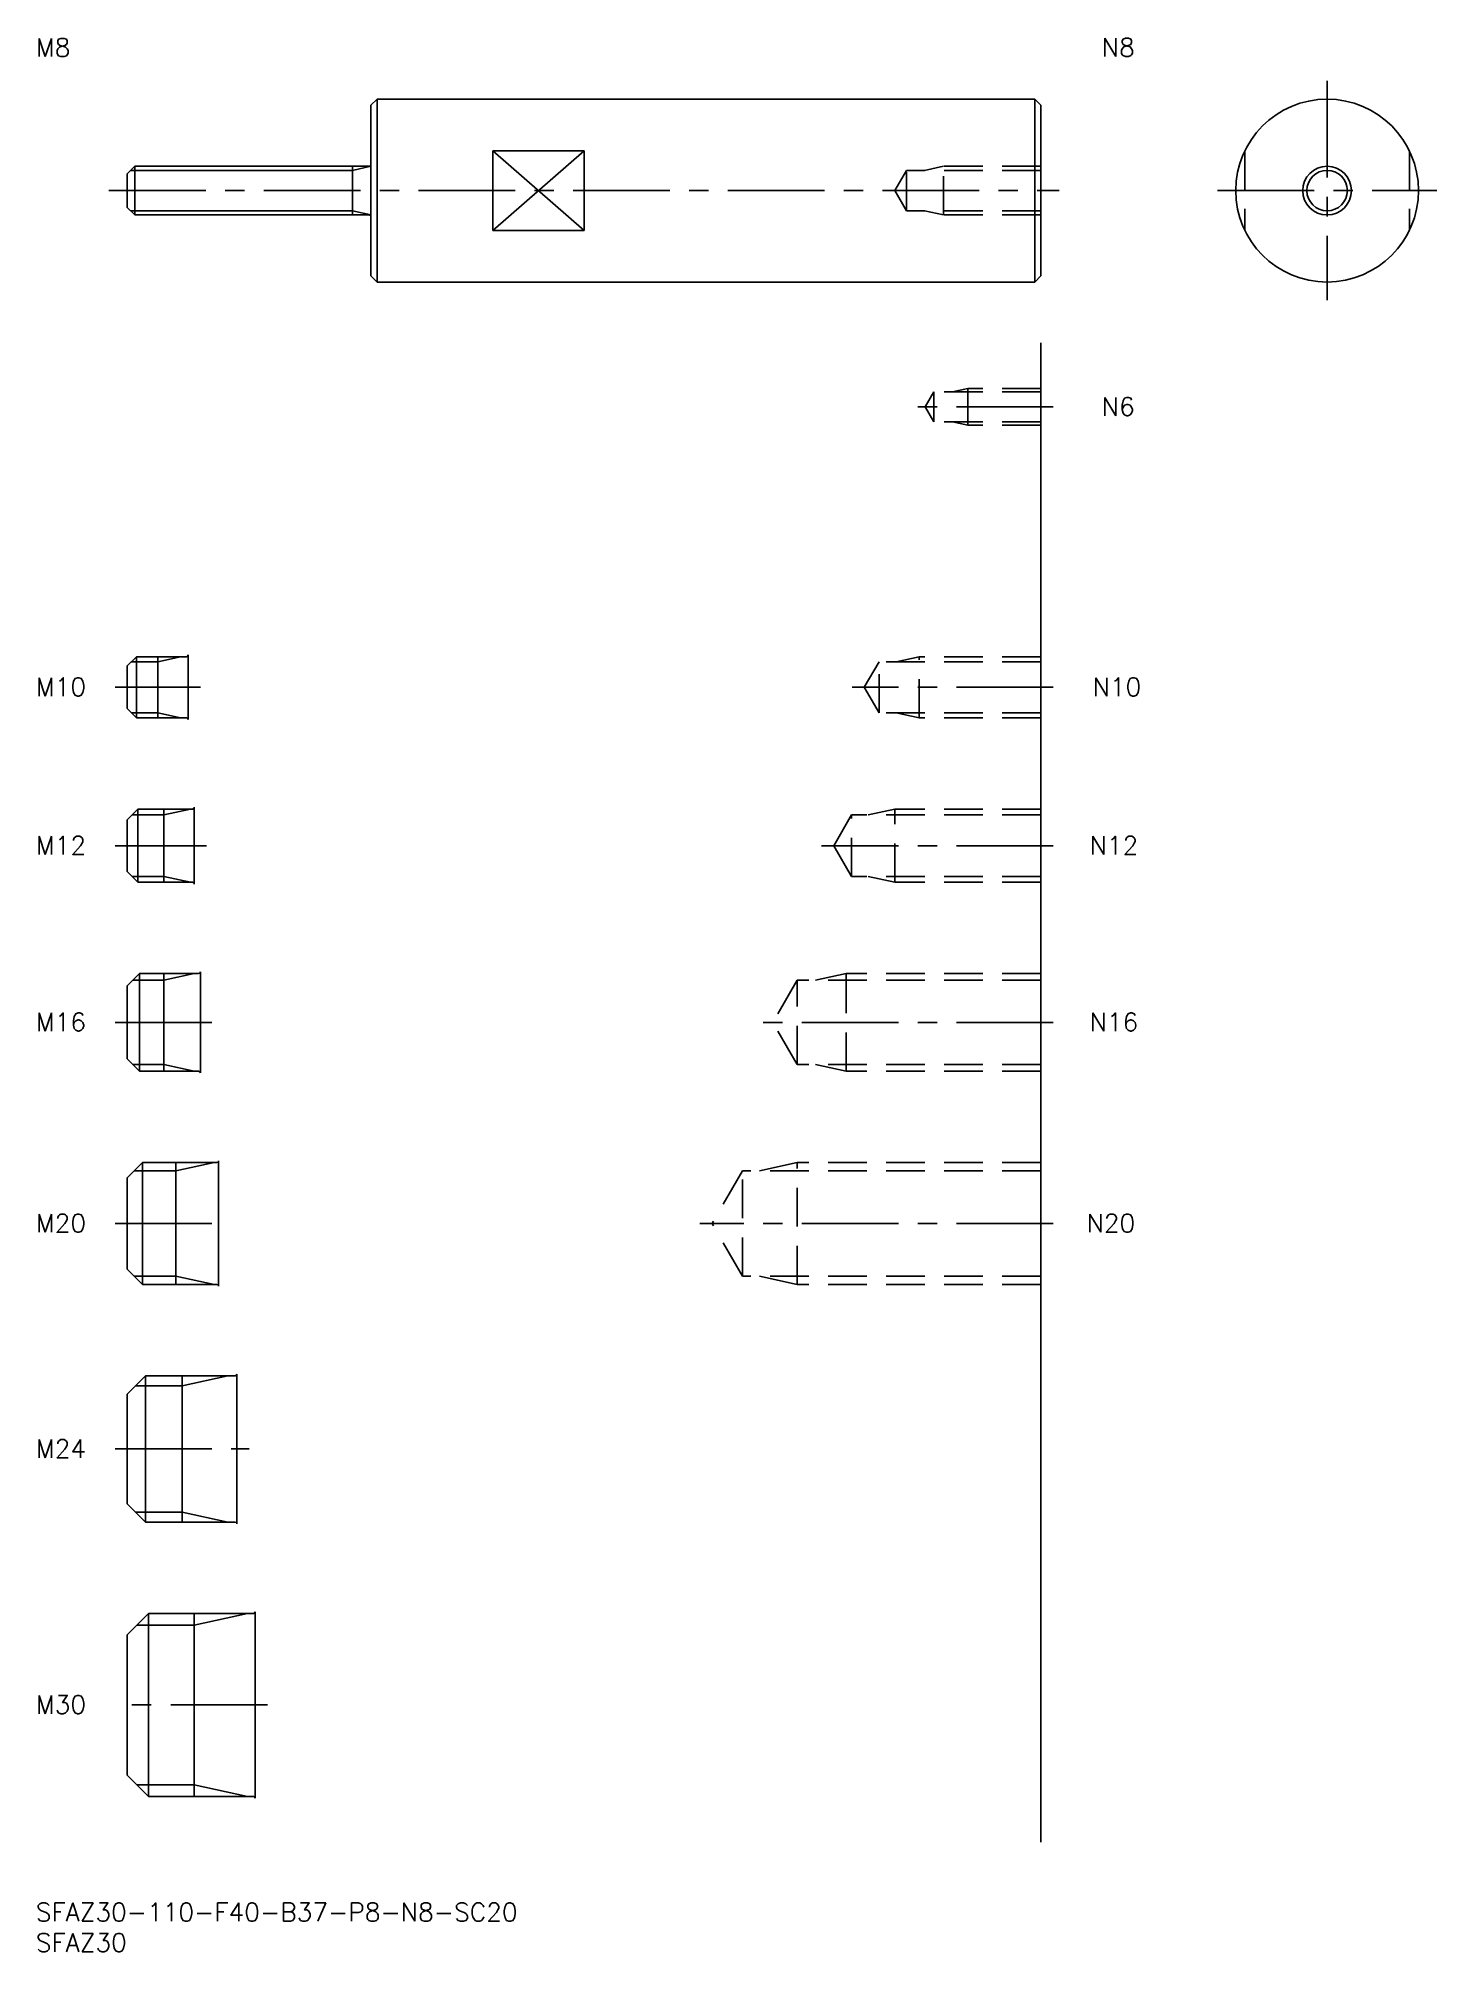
# Model space of a CAD drawing. Extents: x 0 to 230, y -8 to 306.
import ezdxf

# ---------------------------------------------------------------- set-up
doc = ezdxf.new("R2010")
doc.units = 0
doc.header["$LTSCALE"] = 0.5
doc.linetypes.add('CENTER', pattern=[50.8, 31.75, -6.35, 6.35, -6.35])
doc.linetypes.add('DASHED', pattern=[19.05, 12.7, -6.35])
for name, color, linetype in [('MSM_CENTER', 1, 'CENTER'), ('MSM_CONTINUOUS', 7, 'CONTINUOUS'), ('MSM_DASHED', 4, 'DASHED'), ('MSM_NARROW', 5, 'CONTINUOUS'), ('MSM_PART_NUMBER', 7, 'CONTINUOUS')]:
    doc.layers.add(name, color=color, linetype=linetype)
doc.styles.get("Standard").update_dxf_attribs({"font": 'txt.shx', "height": 1, "bigfont": 'bigfont.shx'})

# ---------------------------------------------------------------- blocks, each defined once
blk = doc.blocks.new('*U16')
at = {"layer": 'MSM_PART_NUMBER'}
blk.add_text('SFAZ30-110-F40-B37-P8-N8-SC20', height=3, dxfattribs=at).set_placement((0, -3))
blk = doc.blocks.new('*U17')
at = {"layer": 'MSM_PART_NUMBER'}
blk.add_text('SFAZ30', height=3, dxfattribs=at).set_placement((0, -8))
blk = doc.blocks.new('*U18')
at = {"layer": 'MSM_PART_NUMBER'}
blk.add_text('M30', height=3, dxfattribs=at).set_placement((0, 31.06))
blk = doc.blocks.new('*U19')
at = {"layer": 'MSM_PART_NUMBER'}
blk.add_text('M24', height=3, dxfattribs=at).set_placement((0, 73.06))
blk = doc.blocks.new('*U20')
at = {"layer": 'MSM_PART_NUMBER'}
blk.add_text('M20', height=3, dxfattribs=at).set_placement((0, 110.06))
blk = doc.blocks.new('*U21')
at = {"layer": 'MSM_PART_NUMBER'}
blk.add_text('M16', height=3, dxfattribs=at).set_placement((0, 143.06))
blk = doc.blocks.new('*U22')
at = {"layer": 'MSM_PART_NUMBER'}
blk.add_text('M12', height=3, dxfattribs=at).set_placement((0, 172.06))
blk = doc.blocks.new('*U23')
at = {"layer": 'MSM_PART_NUMBER'}
blk.add_text('M10', height=3, dxfattribs=at).set_placement((0, 198.06))
blk = doc.blocks.new('*U24')
at = {"layer": 'MSM_PART_NUMBER'}
blk.add_text('M8', height=3, dxfattribs=at).set_placement((0, 302.98))
blk = doc.blocks.new('*U25')
at = {"layer": 'MSM_PART_NUMBER'}
blk.add_text('N20', height=3, dxfattribs=at).set_placement((172.5, 110.06))
blk = doc.blocks.new('*U26')
at = {"layer": 'MSM_PART_NUMBER'}
blk.add_text('N16', height=3, dxfattribs=at).set_placement((173, 143.06))
blk = doc.blocks.new('*U27')
at = {"layer": 'MSM_PART_NUMBER'}
blk.add_text('N12', height=3, dxfattribs=at).set_placement((173, 172.06))
blk = doc.blocks.new('*U28')
at = {"layer": 'MSM_PART_NUMBER'}
blk.add_text('N10', height=3, dxfattribs=at).set_placement((173.5, 198.06))
blk = doc.blocks.new('*U29')
at = {"layer": 'MSM_PART_NUMBER'}
blk.add_text('N6', height=3, dxfattribs=at).set_placement((175, 244.06))
blk = doc.blocks.new('*U30')
at = {"layer": 'MSM_PART_NUMBER'}
blk.add_text('N8', height=3, dxfattribs=at).set_placement((175, 303))

msp = doc.modelspace()

# ---------------------------------------------------------------- linework, layer by layer
at = {"layer": 'MSM_CENTER'}
for p, q in [((211.98, 299), (211.98, 263)), ((12, 281), (168, 281)), ((193.98, 281), (229.98, 281)), ((167, 245.5), (144, 245.5)), ((13, 199.5), (27, 199.5)), ((167, 199.5), (134, 199.5)), ((13, 173.5), (28, 173.5)), ((167, 173.5), (129, 173.5)), ((13, 144.5), (29, 144.5)), ((167, 144.5), (119, 144.5)), ((13, 111.5), (32, 111.5)), ((167, 111.5), (109, 111.5)), ((13, 74.5), (35, 74.5)), ((38, 32.5), (13, 32.5))]:
    msp.add_line(p, q, dxfattribs=at)
at = {"layer": 'MSM_CONTINUOUS'}
for p, q in [((56, 296), (55, 295)), ((56, 296), (164, 296)), ((56, 296), (56, 266)), ((164, 296), (164, 266)), ((164, 296), (165, 295)), ((55, 295), (55, 267)), ((165, 295), (165, 267)), ((90, 287.54), (75, 287.54)), ((75, 287.54), (75, 274.46)), ((90, 274.46), (90, 287.54)), ((16.25, 285), (15, 283.75)), ((15, 278.25), (15, 283.75)), ((54.7, 285), (16.25, 285)), ((16.25, 285), (16.25, 277)), ((52, 285), (52, 277)), ((16.25, 277), (15, 278.25)), ((54.7, 277), (16.25, 277)), ((90, 274.46), (75, 274.46)), ((55, 267), (56, 266)), ((164, 266), (165, 267)), ((56, 266), (164, 266)), ((165, 256), (165, 10)), ((16.5, 204.5), (15, 203)), ((24.7, 204.5), (16.5, 204.5)), ((16.5, 204.5), (16.5, 194.5)), ((20, 204.5), (20, 194.5)), ((25, 204.8), (25, 194.2)), ((15, 196), (15, 203)), ((16.5, 194.5), (15, 196)), ((24.7, 194.5), (16.5, 194.5)), ((16.75, 179.5), (15, 177.75)), ((25.7, 179.5), (16.75, 179.5)), ((16.75, 179.5), (16.75, 167.5)), ((21, 167.5), (21, 179.5)), ((26, 167.2), (26, 179.8)), ((15, 169.25), (15, 177.75)), ((16.75, 167.5), (15, 169.25)), ((25.7, 167.5), (16.75, 167.5)), ((17, 152.5), (15, 150.5)), ((26.7, 152.5), (17, 152.5)), ((17, 136.5), (17, 152.5)), ((21, 152.5), (21, 136.5)), ((27, 152.8), (27, 136.2)), ((15, 138.5), (15, 150.5)), ((17, 136.5), (15, 138.5)), ((26.7, 136.5), (17, 136.5)), ((17.5, 121.5), (15, 119)), ((29.7, 121.5), (17.5, 121.5)), ((17.5, 121.5), (17.5, 101.5)), ((23, 121.5), (23, 101.5)), ((30, 121.8), (30, 101.2)), ((15, 104), (15, 119)), ((17.5, 101.5), (15, 104)), ((29.7, 101.5), (17.5, 101.5)), ((18, 86.5), (15, 83.5)), ((32.7, 86.5), (18, 86.5)), ((18, 62.5), (18, 86.5)), ((24, 86.5), (24, 62.5)), ((33, 86.8), (33, 62.2)), ((15, 65.5), (15, 83.5)), ((18, 62.5), (15, 65.5)), ((32.7, 62.5), (18, 62.5)), ((18.5, 47.5), (15, 44)), ((18.5, 47.5), (35.7, 47.5)), ((18.5, 17.5), (18.5, 47.5)), ((26, 47.5), (26, 17.5)), ((36, 47.8), (36, 17.2)), ((15, 44), (15, 21)), ((18.5, 17.5), (15, 21)), ((18.5, 17.5), (35.7, 17.5))]:
    msp.add_line(p, q, dxfattribs=at)
for radius in [15, 3.32]:
    msp.add_circle((211.98, 281), radius, dxfattribs=at)
for centre, start, end in [((54.7, 285.3), 270, 0), ((54.7, 276.7), 0, 90), ((24.7, 204.8), 270, 0), ((24.7, 194.2), 0, 90), ((25.7, 179.8), 270, 0), ((25.7, 167.2), 0, 90), ((26.7, 152.8), 270, 0), ((26.7, 136.2), 0, 90), ((29.7, 121.8), 270, 0), ((29.7, 101.2), 0, 90), ((32.7, 86.8), 270, 0), ((32.7, 62.2), 0, 90), ((35.7, 47.8), 270, 0), ((35.7, 17.2), 0, 90)]:
    msp.add_arc(centre, 0.3, start, end, dxfattribs=at)
at = {"layer": 'MSM_DASHED'}
for p, q in [((198.48, 287.54), (198.48, 274.46)), ((225.48, 287.54), (225.48, 274.46)), ((142.92, 284.32), (141, 281)), ((142.92, 277.68), (142.92, 284.32)), ((165, 284.32), (142.92, 284.32)), ((149, 285), (145.87, 284.32)), ((149, 277), (149, 285)), ((165, 285), (149, 285)), ((142.92, 277.68), (141, 281)), ((165, 277.68), (142.92, 277.68)), ((149, 277), (145.87, 277.68)), ((165, 277), (149, 277)), ((153, 248.5), (150.5, 247.96)), ((165, 248.5), (153, 248.5)), ((153, 242.5), (153, 248.5)), ((147.42, 247.96), (146, 245.5)), ((147.42, 243.04), (146, 245.5)), ((165, 247.96), (147.42, 247.96)), ((147.42, 243.04), (147.42, 247.96)), ((165, 243.04), (147.42, 243.04)), ((153, 242.5), (150.5, 243.04)), ((165, 242.5), (153, 242.5)), ((145, 204.5), (141.25, 203.69)), ((145, 194.5), (145, 204.5)), ((165, 204.5), (145, 204.5)), ((138.42, 203.69), (136, 199.5)), ((138.42, 195.31), (138.42, 203.69)), ((165, 203.69), (138.42, 203.69)), ((138.42, 195.31), (136, 199.5)), ((165, 195.31), (138.42, 195.31)), ((145, 194.5), (141.25, 195.31)), ((165, 194.5), (145, 194.5)), ((141, 179.5), (136.62, 178.55)), ((141, 167.5), (141, 179.5)), ((165, 179.5), (141, 179.5)), ((133.92, 178.55), (131, 173.5)), ((133.92, 168.45), (133.92, 178.55)), ((165, 178.55), (133.92, 178.55)), ((133.92, 168.45), (131, 173.5)), ((165, 168.45), (133.92, 168.45)), ((141, 167.5), (136.62, 168.45)), ((165, 167.5), (141, 167.5)), ((124.99, 151.42), (121, 144.5)), ((124.99, 137.58), (124.99, 151.42)), ((165, 151.42), (124.99, 151.42)), ((133, 152.5), (128, 151.42)), ((133, 136.5), (133, 152.5)), ((165, 152.5), (133, 152.5)), ((124.99, 137.58), (121, 144.5)), ((165, 137.58), (124.99, 137.58)), ((133, 136.5), (128, 137.58)), ((165, 136.5), (133, 136.5)), ((115.99, 120.15), (111, 111.5)), ((165, 120.15), (115.99, 120.15)), ((115.99, 102.85), (115.99, 120.15)), ((125, 121.5), (118.75, 120.15)), ((165, 121.5), (125, 121.5)), ((125, 101.5), (125, 121.5)), ((115.99, 102.85), (111, 111.5)), ((165, 102.85), (115.99, 102.85)), ((125, 101.5), (118.75, 102.85)), ((165, 101.5), (125, 101.5))]:
    msp.add_line(p, q, dxfattribs=at)
at = {"layer": 'MSM_NARROW'}
for p, q in [((75, 287.54), (90, 274.46)), ((75, 274.46), (90, 287.54)), ((52, 284.32), (15.57, 284.32)), ((52, 284.32), (55, 285)), ((52, 277.68), (15.57, 277.68)), ((52, 277.68), (55, 277)), ((20, 203.69), (23.75, 204.5)), ((20, 203.69), (15.69, 203.69)), ((20, 195.31), (15.69, 195.31)), ((20, 195.31), (23.75, 194.5)), ((21, 178.55), (25.38, 179.5)), ((21, 178.55), (15.8, 178.55)), ((21, 168.45), (15.8, 168.45)), ((21, 168.45), (25.38, 167.5)), ((21, 151.42), (15.92, 151.42)), ((21, 151.42), (26, 152.5)), ((21, 137.58), (15.92, 137.58)), ((21, 137.58), (26, 136.5)), ((23, 120.15), (16.15, 120.15)), ((23, 120.15), (29.25, 121.5)), ((23, 102.85), (16.15, 102.85)), ((23, 102.85), (29.25, 101.5)), ((24, 84.88), (16.38, 84.88)), ((24, 84.88), (31.5, 86.5)), ((24, 64.12), (16.38, 64.12)), ((24, 64.12), (31.5, 62.5)), ((26, 45.61), (34.75, 47.5)), ((16.61, 45.61), (26, 45.61)), ((16.61, 19.39), (26, 19.39)), ((26, 19.39), (34.75, 17.5))]:
    msp.add_line(p, q, dxfattribs=at)
msp.add_circle((211.98, 281), 4, dxfattribs=at)

# ---------------------------------------------------------------- block references
at = {"layer": 'MSM_CONTINUOUS'}
for name in ['*U24', '*U30', '*U29', '*U23', '*U28', '*U22', '*U27', '*U21', '*U26', '*U20', '*U25', '*U19', '*U18', '*U16', '*U17']:
    msp.add_blockref(name, (0, 0), dxfattribs=at)

doc.saveas('drawing.dxf')
